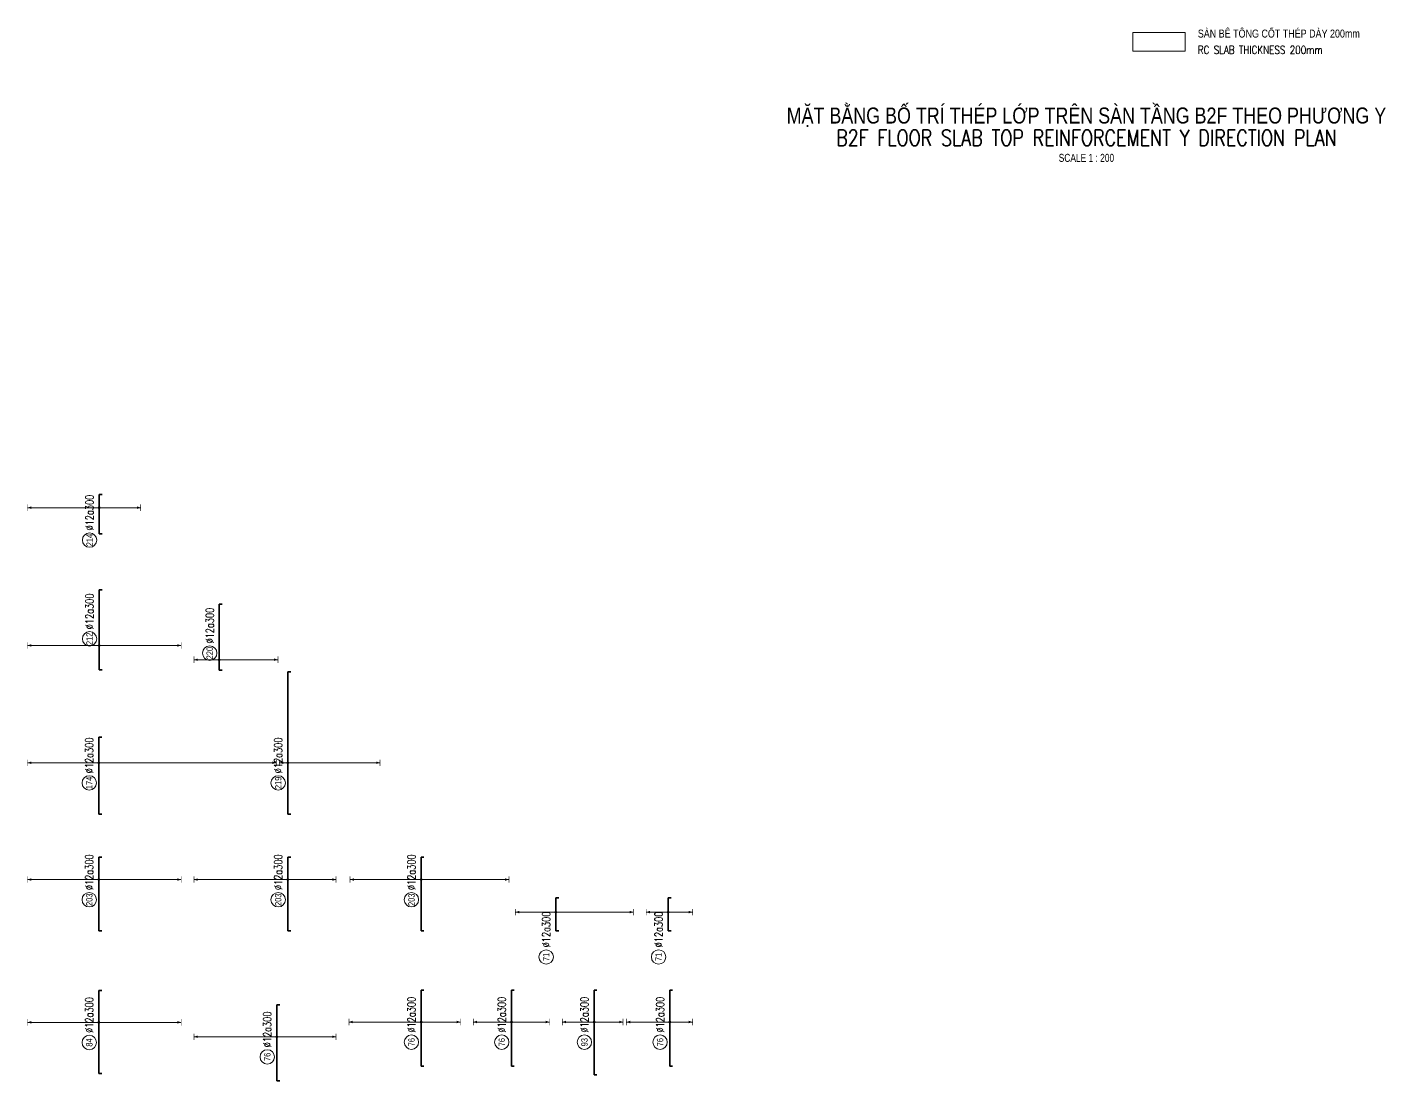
# Model space of a CAD drawing. Header units: millimetres. Extents: x -247377 to 927516, y -864259 to 155594.
# Drawn here: x 175549 to 260426, y -313570 to -247735 of the extents above; entities that cross this region are included whole.
import ezdxf
from ezdxf.enums import TextEntityAlignment as Align

# ---------------------------------------------------------------- set-up
doc = ezdxf.new("R2010")
doc.units = ezdxf.units.MM
doc.header["$MEASUREMENT"] = 0
for name, color, linetype, lineweight in [('NDC_S_ANNO', 7, 'Continuous', 20), ('NDC_S_CONTINUOUS', 3, 'Continuous', 20), ('NDC_S_DIM', 1, 'Continuous', 15), ('NDC_S_ENG TEXT', 2, 'Continuous', 20), ('NDC_S_ENG TITLE', 3, 'Continuous', 20), ('NDC_S_REBAR', 4, 'Continuous', 35), ('NDC_S_TEXT SYMBOL', 7, 'Continuous', 20), ('NDC_S_VN TEXT', 7, 'Continuous', 20), ('NDC_S_VN TITLE', 6, 'Continuous', 35)]:
    doc.layers.add(name, color=color, linetype=linetype, lineweight=lineweight)
doc.styles.add('ARIAL', font='arial.ttf', dxfattribs={"width": 0.8})
doc.styles.add('NDC_ANNO', font='', dxfattribs={"width": 0.8})
doc.styles.add('NDC_EN TXT', font='romans.shx', dxfattribs={"width": 0.8})
doc.styles.add('NDC_VIE TXT', font='arial.ttf', dxfattribs={"width": 0.8})
doc.styles.get('NDC_ANNO').set_extended_font_data('Dotum')

# ---------------------------------------------------------------- blocks, each defined once
blk = doc.blocks.new('*U429')
h = blk.add_hatch(color=6)
edge = h.paths.add_edge_path()
edge.add_arc((-2.99, 0), 0.3, 0, 360)
at = {"layer": 'NDC_S_DIM', "color": 8}
for q in [(-2.99, 22.3), (-2.99, -55.41)]:
    blk.add_line((-2.99, 0), q, dxfattribs=at)
for points in [[(-3.99, 22.3, 0.2, 0.2, 0), (-1.99, 22.3, 0, 0, 0)], [(-3.99, -55.41, 0.2, 0.2, 0), (-1.99, -55.41, 0, 0, 0)]]:
    blk.add_lwpolyline(points, format="xyseb", dxfattribs=at)
at = {"layer": 'NDC_S_DIM'}
blk.add_circle((-9.29, 3), 2.25, dxfattribs=at)
at = {"layer": 'NDC_S_DIM', "color": 6}
blk.add_circle((-2.99, 0), 0.3, dxfattribs=at)
at = {"layer": 'NDC_S_DIM', "color": 8}
for points in [[(-3.39, 21.1), (-2.99, 22.3), (-2.59, 21.1)], [(-3.39, -54.21), (-2.99, -55.41), (-2.59, -54.21)]]:
    blk.add_solid(points, dxfattribs=at)
at = {"layer": 'NDC_S_REBAR'}
for p, q in [((0, 0), (-19.01, 0)), ((-19.01, 0), (-19.01, -0.9)), ((0, 0), (4.99, 0)), ((4.99, 0), (4.99, -0.9)), ((-19.01, -0.9), (-19.01, -0.9)), ((4.99, -0.9), (4.99, -0.9))]:
    blk.add_line(p, q, dxfattribs=at)
at = {"layer": 'NDC_S_VN TEXT', "color": 3, "style": 'NDC_EN TXT', "width": 0.75}
blk.add_attdef('DKT', (-6.29, 1.75), '', height=2.5, dxfattribs=at)
at = {"layer": 'NDC_S_VN TEXT', "style": 'ARIAL', "width": 0.8}
blk.add_attdef('KHT', text='', height=2, dxfattribs=at).set_placement((-9.29, 3), align=Align.MIDDLE_CENTER)
blk = doc.blocks.new('*U430')
h = blk.add_hatch(color=6)
edge = h.paths.add_edge_path()
edge.add_arc((-11.34, 0), 0.3, 0, 360)
at = {"layer": 'NDC_S_DIM', "color": 8}
for q in [(-11.34, 22.38), (-11.34, -25.62)]:
    blk.add_line((-11.34, 0), q, dxfattribs=at)
for points in [[(-12.34, 22.38, 0.2, 0.2, 0), (-10.34, 22.38, 0, 0, 0)], [(-12.34, -25.62, 0.2, 0.2, 0), (-10.34, -25.62, 0, 0, 0)]]:
    blk.add_lwpolyline(points, format="xyseb", dxfattribs=at)
at = {"layer": 'NDC_S_DIM'}
blk.add_circle((-9.29, 3), 2.25, dxfattribs=at)
at = {"layer": 'NDC_S_DIM', "color": 6}
blk.add_circle((-11.34, 0), 0.3, dxfattribs=at)
at = {"layer": 'NDC_S_DIM', "color": 8}
for points in [[(-11.74, 21.18), (-11.34, 22.38), (-10.94, 21.18)], [(-11.74, -24.42), (-11.34, -25.62), (-10.94, -24.42)]]:
    blk.add_solid(points, dxfattribs=at)
at = {"layer": 'NDC_S_REBAR'}
for p, q in [((0, 0), (-19.01, 0)), ((-19.01, 0), (-19.01, -0.9)), ((0, 0), (5.99, 0)), ((5.99, 0), (5.99, -0.9)), ((-19.01, -0.9), (-19.01, -0.9)), ((5.99, -0.9), (5.99, -0.9))]:
    blk.add_line(p, q, dxfattribs=at)
at = {"layer": 'NDC_S_VN TEXT', "color": 3, "style": 'NDC_EN TXT', "width": 0.75}
blk.add_attdef('DKT', (-6.29, 1.75), '', height=2.5, dxfattribs=at)
at = {"layer": 'NDC_S_VN TEXT', "style": 'ARIAL', "width": 0.8}
blk.add_attdef('KHT', text='', height=2, dxfattribs=at).set_placement((-9.29, 3), align=Align.MIDDLE_CENTER)
blk = doc.blocks.new('*U431')
h = blk.add_hatch(color=6)
edge = h.paths.add_edge_path()
edge.add_arc((5.38, 0), 0.3, 0, 360)
at = {"layer": 'NDC_S_DIM', "color": 8}
for q in [(5.38, 22.38), (5.38, -12.98)]:
    blk.add_line((5.38, 0), q, dxfattribs=at)
for points in [[(4.38, 22.38, 0.2, 0.2, 0), (6.38, 22.38, 0, 0, 0)], [(4.38, -12.98, 0.2, 0.2, 0), (6.38, -12.98, 0, 0, 0)]]:
    blk.add_lwpolyline(points, format="xyseb", dxfattribs=at)
at = {"layer": 'NDC_S_DIM'}
blk.add_circle((-4.75, 3), 2.25, dxfattribs=at)
at = {"layer": 'NDC_S_DIM', "color": 6}
blk.add_circle((5.38, 0), 0.3, dxfattribs=at)
at = {"layer": 'NDC_S_DIM', "color": 8}
for points in [[(4.98, 21.18), (5.38, 22.38), (5.78, 21.18)], [(4.98, -11.78), (5.38, -12.98), (5.78, -11.78)]]:
    blk.add_solid(points, dxfattribs=at)
at = {"layer": 'NDC_S_REBAR'}
for p, q in [((0, 0), (-2.83, 0)), ((-2.83, 0), (-2.83, -0.9)), ((0, 0), (9.52, 0)), ((9.52, 0), (9.52, -0.9)), ((-2.83, -0.9), (-2.83, -0.9)), ((9.52, -0.9), (9.52, -0.9))]:
    blk.add_line(p, q, dxfattribs=at)
at = {"layer": 'NDC_S_VN TEXT', "color": 3, "style": 'NDC_EN TXT', "width": 0.75}
blk.add_attdef('DKT', (-1.75, 1.75), '', height=2.5, dxfattribs=at)
at = {"layer": 'NDC_S_VN TEXT', "style": 'ARIAL', "width": 0.8}
blk.add_attdef('KHT', text='', height=2, dxfattribs=at).set_placement((-4.75, 3), align=Align.MIDDLE_CENTER)
blk = doc.blocks.new('*U428')
h = blk.add_hatch(color=6)
edge = h.paths.add_edge_path()
edge.add_arc((-2.99, 0), 0.3, 0, 360)
at = {"layer": 'NDC_S_DIM', "color": 8}
for q in [(-2.99, 22.3), (-2.99, -25.7)]:
    blk.add_line((-2.99, 0), q, dxfattribs=at)
for points in [[(-3.99, 22.3, 0.2, 0.2, 0), (-1.99, 22.3, 0, 0, 0)], [(-3.99, -25.7, 0.2, 0.2, 0), (-1.99, -25.7, 0, 0, 0)]]:
    blk.add_lwpolyline(points, format="xyseb", dxfattribs=at)
at = {"layer": 'NDC_S_DIM'}
blk.add_circle((-9.29, 3), 2.25, dxfattribs=at)
at = {"layer": 'NDC_S_DIM', "color": 6}
blk.add_circle((-2.99, 0), 0.3, dxfattribs=at)
at = {"layer": 'NDC_S_DIM', "color": 8}
for points in [[(-3.39, 21.1), (-2.99, 22.3), (-2.59, 21.1)], [(-3.39, -24.5), (-2.99, -25.7), (-2.59, -24.5)]]:
    blk.add_solid(points, dxfattribs=at)
at = {"layer": 'NDC_S_REBAR'}
for p, q in [((0, 0), (-19.01, 0)), ((-19.01, 0), (-19.01, -0.9)), ((0, 0), (3.99, 0)), ((3.99, 0), (3.99, -0.9)), ((-19.01, -0.9), (-19.01, -0.9)), ((3.99, -0.9), (3.99, -0.9))]:
    blk.add_line(p, q, dxfattribs=at)
at = {"layer": 'NDC_S_VN TEXT', "color": 3, "style": 'NDC_EN TXT', "width": 0.75}
blk.add_attdef('DKT', (-6.29, 1.75), '', height=2.5, dxfattribs=at)
at = {"layer": 'NDC_S_VN TEXT', "style": 'ARIAL', "width": 0.8}
blk.add_attdef('KHT', text='', height=2, dxfattribs=at).set_placement((-9.29, 3), align=Align.MIDDLE_CENTER)
blk = doc.blocks.new('*U427')
h = blk.add_hatch(color=6)
edge = h.paths.add_edge_path()
edge.add_arc((-2.99, 0), 0.3, 0, 360)
at = {"layer": 'NDC_S_DIM', "color": 8}
for q in [(-2.99, 22.3), (-2.99, -25.7)]:
    blk.add_line((-2.99, 0), q, dxfattribs=at)
for points in [[(-3.99, 22.3, 0.2, 0.2, 0), (-1.99, 22.3, 0, 0, 0)], [(-3.99, -25.7, 0.2, 0.2, 0), (-1.99, -25.7, 0, 0, 0)]]:
    blk.add_lwpolyline(points, format="xyseb", dxfattribs=at)
at = {"layer": 'NDC_S_DIM'}
blk.add_circle((-9.29, 3), 2.25, dxfattribs=at)
at = {"layer": 'NDC_S_DIM', "color": 6}
blk.add_circle((-2.99, 0), 0.3, dxfattribs=at)
at = {"layer": 'NDC_S_DIM', "color": 8}
for points in [[(-3.39, 21.1), (-2.99, 22.3), (-2.59, 21.1)], [(-3.39, -24.5), (-2.99, -25.7), (-2.59, -24.5)]]:
    blk.add_solid(points, dxfattribs=at)
at = {"layer": 'NDC_S_REBAR'}
for p, q in [((0, 0), (-19.01, 0)), ((-19.01, 0), (-19.01, -0.9)), ((0, 0), (6.99, 0)), ((6.99, 0), (6.99, -0.9)), ((-19.01, -0.9), (-19.01, -0.9)), ((6.99, -0.9), (6.99, -0.9))]:
    blk.add_line(p, q, dxfattribs=at)
at = {"layer": 'NDC_S_VN TEXT', "color": 3, "style": 'NDC_EN TXT', "width": 0.75}
blk.add_attdef('DKT', (-6.29, 1.75), '', height=2.5, dxfattribs=at)
at = {"layer": 'NDC_S_VN TEXT', "style": 'ARIAL', "width": 0.8}
blk.add_attdef('KHT', text='', height=2, dxfattribs=at).set_placement((-9.29, 3), align=Align.MIDDLE_CENTER)
blk = doc.blocks.new('*U436')
h = blk.add_hatch(color=6)
edge = h.paths.add_edge_path()
edge.add_arc((-2.99, 0), 0.3, 0, 360)
at = {"layer": 'NDC_S_DIM', "color": 8}
for q in [(-2.99, 29.31), (-2.99, -15.08)]:
    blk.add_line((-2.99, 0), q, dxfattribs=at)
for points in [[(-3.99, 29.31, 0.2, 0.2, 0), (-1.99, 29.31, 0, 0, 0)], [(-3.99, -15.08, 0.2, 0.2, 0), (-1.99, -15.08, 0, 0, 0)]]:
    blk.add_lwpolyline(points, format="xyseb", dxfattribs=at)
at = {"layer": 'NDC_S_DIM'}
blk.add_circle((-9.29, 3), 2.25, dxfattribs=at)
at = {"layer": 'NDC_S_DIM', "color": 6}
blk.add_circle((-2.99, 0), 0.3, dxfattribs=at)
at = {"layer": 'NDC_S_DIM', "color": 8}
for points in [[(-3.39, 28.11), (-2.99, 29.31), (-2.59, 28.11)], [(-3.39, -13.88), (-2.99, -15.08), (-2.59, -13.88)]]:
    blk.add_solid(points, dxfattribs=at)
at = {"layer": 'NDC_S_REBAR'}
for p, q in [((0, 0), (-19.01, 0)), ((-19.01, 0), (-19.01, -0.9)), ((0, 0), (3.99, 0)), ((3.99, 0), (3.99, -0.9)), ((-19.01, -0.9), (-19.01, -0.9)), ((3.99, -0.9), (3.99, -0.9))]:
    blk.add_line(p, q, dxfattribs=at)
at = {"layer": 'NDC_S_VN TEXT', "color": 3, "style": 'NDC_EN TXT', "width": 0.75}
blk.add_attdef('DKT', (-6.29, 1.75), '', height=2.5, dxfattribs=at)
at = {"layer": 'NDC_S_VN TEXT', "style": 'ARIAL', "width": 0.8}
blk.add_attdef('KHT', text='', height=2, dxfattribs=at).set_placement((-9.29, 3), align=Align.MIDDLE_CENTER)
blk = doc.blocks.new('*U437')
h = blk.add_hatch(color=6)
edge = h.paths.add_edge_path()
edge.add_arc((-2.99, 0), 0.3, 0, 360)
at = {"layer": 'NDC_S_DIM', "color": 8}
for q in [(-2.99, 2.6), (-2.99, -28.82)]:
    blk.add_line((-2.99, 0), q, dxfattribs=at)
for points in [[(-3.99, 2.6, 0.2, 0.2, 0), (-1.99, 2.6, 0, 0, 0)], [(-3.99, -28.82, 0.2, 0.2, 0), (-1.99, -28.82, 0, 0, 0)]]:
    blk.add_lwpolyline(points, format="xyseb", dxfattribs=at)
at = {"layer": 'NDC_S_DIM'}
blk.add_circle((-9.29, 3), 2.25, dxfattribs=at)
at = {"layer": 'NDC_S_DIM', "color": 6}
blk.add_circle((-2.99, 0), 0.3, dxfattribs=at)
at = {"layer": 'NDC_S_DIM', "color": 8}
for points in [[(-3.39, 1.4), (-2.99, 2.6), (-2.59, 1.4)], [(-3.39, -27.62), (-2.99, -28.82), (-2.59, -27.62)]]:
    blk.add_solid(points, dxfattribs=at)
at = {"layer": 'NDC_S_REBAR'}
for p, q in [((0, 0), (-19.01, 0)), ((-19.01, 0), (-19.01, -0.9)), ((0, 0), (25.44, 0)), ((25.44, 0), (25.44, -0.9)), ((-19.01, -0.9), (-19.01, -0.9)), ((25.44, -0.9), (25.44, -0.9))]:
    blk.add_line(p, q, dxfattribs=at)
at = {"layer": 'NDC_S_VN TEXT', "color": 3, "style": 'NDC_EN TXT', "width": 0.75}
blk.add_attdef('DKT', (-6.29, 1.75), '', height=2.5, dxfattribs=at)
at = {"layer": 'NDC_S_VN TEXT', "style": 'ARIAL', "width": 0.8}
blk.add_attdef('KHT', text='', height=2, dxfattribs=at).set_placement((-9.29, 3), align=Align.MIDDLE_CENTER)
blk = doc.blocks.new('*U438')
h = blk.add_hatch(color=6)
edge = h.paths.add_edge_path()
edge.add_arc((-11.34, 0), 0.3, 0, 360)
at = {"layer": 'NDC_S_DIM', "color": 8}
for q in [(-11.34, 7.92), (-11.34, -18.29)]:
    blk.add_line((-11.34, 0), q, dxfattribs=at)
for points in [[(-12.34, 7.92, 0.2, 0.2, 0), (-10.34, 7.92, 0, 0, 0)], [(-12.34, -18.29, 0.2, 0.2, 0), (-10.34, -18.29, 0, 0, 0)]]:
    blk.add_lwpolyline(points, format="xyseb", dxfattribs=at)
at = {"layer": 'NDC_S_DIM'}
blk.add_circle((-9.29, 3), 2.25, dxfattribs=at)
at = {"layer": 'NDC_S_DIM', "color": 6}
blk.add_circle((-11.34, 0), 0.3, dxfattribs=at)
at = {"layer": 'NDC_S_DIM', "color": 8}
for points in [[(-11.74, 6.72), (-11.34, 7.92), (-10.94, 6.72)], [(-11.74, -17.09), (-11.34, -18.29), (-10.94, -17.09)]]:
    blk.add_solid(points, dxfattribs=at)
at = {"layer": 'NDC_S_REBAR'}
for p, q in [((0, 0), (-14.56, 0)), ((-14.56, 0), (-14.56, -0.9)), ((0, 0), (5.99, 0)), ((5.99, 0), (5.99, -0.9)), ((-14.56, -0.9), (-14.56, -0.9)), ((5.99, -0.9), (5.99, -0.9))]:
    blk.add_line(p, q, dxfattribs=at)
at = {"layer": 'NDC_S_VN TEXT', "color": 3, "style": 'NDC_EN TXT', "width": 0.75}
blk.add_attdef('DKT', (-6.29, 1.75), '', height=2.5, dxfattribs=at)
at = {"layer": 'NDC_S_VN TEXT', "style": 'ARIAL', "width": 0.8}
blk.add_attdef('KHT', text='', height=2, dxfattribs=at).set_placement((-9.29, 3), align=Align.MIDDLE_CENTER)
blk = doc.blocks.new('*U442')
h = blk.add_hatch(color=6)
edge = h.paths.add_edge_path()
edge.add_arc((-2.99, 0), 0.3, 0, 360)
at = {"layer": 'NDC_S_DIM', "color": 8}
for q in [(-2.99, 22.54), (-2.99, -12.32)]:
    blk.add_line((-2.99, 0), q, dxfattribs=at)
for points in [[(-3.99, 22.54, 0.2, 0.2, 0), (-1.99, 22.54, 0, 0, 0)], [(-3.99, -12.32, 0.2, 0.2, 0), (-1.99, -12.32, 0, 0, 0)]]:
    blk.add_lwpolyline(points, format="xyseb", dxfattribs=at)
at = {"layer": 'NDC_S_DIM'}
blk.add_circle((-9.29, 3), 2.25, dxfattribs=at)
at = {"layer": 'NDC_S_DIM', "color": 6}
blk.add_circle((-2.99, 0), 0.3, dxfattribs=at)
at = {"layer": 'NDC_S_DIM', "color": 8}
for points in [[(-3.39, 21.34), (-2.99, 22.54), (-2.59, 21.34)], [(-3.39, -11.12), (-2.99, -12.32), (-2.59, -11.12)]]:
    blk.add_solid(points, dxfattribs=at)
at = {"layer": 'NDC_S_REBAR'}
for p, q in [((0, 0), (-16.76, 0)), ((-16.76, 0), (-16.76, -0.9)), ((0, 0), (6.99, 0)), ((6.99, 0), (6.99, -0.9)), ((-16.76, -0.9), (-16.76, -0.9)), ((6.99, -0.9), (6.99, -0.9))]:
    blk.add_line(p, q, dxfattribs=at)
at = {"layer": 'NDC_S_VN TEXT', "color": 3, "style": 'NDC_EN TXT', "width": 0.75}
blk.add_attdef('DKT', (-6.29, 1.75), '', height=2.5, dxfattribs=at)
at = {"layer": 'NDC_S_VN TEXT', "style": 'ARIAL', "width": 0.8}
blk.add_attdef('KHT', text='', height=2, dxfattribs=at).set_placement((-9.29, 3), align=Align.MIDDLE_CENTER)
blk = doc.blocks.new('*U443')
h = blk.add_hatch(color=6)
edge = h.paths.add_edge_path()
edge.add_arc((-2.99, 0), 0.3, 0, 360)
at = {"layer": 'NDC_S_DIM', "color": 8}
for q in [(-2.99, 22.18), (-2.99, -27.44)]:
    blk.add_line((-2.99, 0), q, dxfattribs=at)
for points in [[(-3.99, 22.18, 0.2, 0.2, 0), (-1.99, 22.18, 0, 0, 0)], [(-3.99, -27.44, 0.2, 0.2, 0), (-1.99, -27.44, 0, 0, 0)]]:
    blk.add_lwpolyline(points, format="xyseb", dxfattribs=at)
at = {"layer": 'NDC_S_DIM'}
blk.add_circle((-9.29, 3), 2.25, dxfattribs=at)
at = {"layer": 'NDC_S_DIM', "color": 6}
blk.add_circle((-2.99, 0), 0.3, dxfattribs=at)
at = {"layer": 'NDC_S_DIM', "color": 8}
for points in [[(-3.39, 20.98), (-2.99, 22.18), (-2.59, 20.98)], [(-3.39, -26.24), (-2.99, -27.44), (-2.59, -26.24)]]:
    blk.add_solid(points, dxfattribs=at)
at = {"layer": 'NDC_S_REBAR'}
for p, q in [((0, 0), (-19.01, 0)), ((-19.01, 0), (-19.01, -0.9)), ((0, 0), (3.99, 0)), ((3.99, 0), (3.99, -0.9)), ((-19.01, -0.9), (-19.01, -0.9)), ((3.99, -0.9), (3.99, -0.9))]:
    blk.add_line(p, q, dxfattribs=at)
at = {"layer": 'NDC_S_VN TEXT', "color": 3, "style": 'NDC_EN TXT', "width": 0.75}
blk.add_attdef('DKT', (-6.29, 1.75), '', height=2.5, dxfattribs=at)
at = {"layer": 'NDC_S_VN TEXT', "style": 'ARIAL', "width": 0.8}
blk.add_attdef('KHT', text='', height=2, dxfattribs=at).set_placement((-9.29, 3), align=Align.MIDDLE_CENTER)
blk = doc.blocks.new('*U444')
h = blk.add_hatch(color=6)
edge = h.paths.add_edge_path()
edge.add_arc((-2.99, 0), 0.3, 0, 360)
at = {"layer": 'NDC_S_DIM', "color": 8}
for q in [(-2.99, 11.89), (-2.99, -11.91)]:
    blk.add_line((-2.99, 0), q, dxfattribs=at)
for points in [[(-3.99, 11.89, 0.2, 0.2, 0), (-1.99, 11.89, 0, 0, 0)], [(-3.99, -11.91, 0.2, 0.2, 0), (-1.99, -11.91, 0, 0, 0)]]:
    blk.add_lwpolyline(points, format="xyseb", dxfattribs=at)
at = {"layer": 'NDC_S_DIM'}
blk.add_circle((-9.29, 3), 2.25, dxfattribs=at)
at = {"layer": 'NDC_S_DIM', "color": 6}
blk.add_circle((-2.99, 0), 0.3, dxfattribs=at)
at = {"layer": 'NDC_S_DIM', "color": 8}
for points in [[(-3.39, 10.69), (-2.99, 11.89), (-2.59, 10.69)], [(-3.39, -10.71), (-2.99, -11.91), (-2.59, -10.71)]]:
    blk.add_solid(points, dxfattribs=at)
at = {"layer": 'NDC_S_REBAR'}
for p, q in [((0, 0), (-16.76, 0)), ((-16.76, 0), (-16.76, -0.9)), ((0, 0), (6.99, 0)), ((6.99, 0), (6.99, -0.9)), ((-16.76, -0.9), (-16.76, -0.9)), ((6.99, -0.9), (6.99, -0.9))]:
    blk.add_line(p, q, dxfattribs=at)
at = {"layer": 'NDC_S_VN TEXT', "color": 3, "style": 'NDC_EN TXT', "width": 0.75}
blk.add_attdef('DKT', (-6.29, 1.75), '', height=2.5, dxfattribs=at)
at = {"layer": 'NDC_S_VN TEXT', "style": 'ARIAL', "width": 0.8}
blk.add_attdef('KHT', text='', height=2, dxfattribs=at).set_placement((-9.29, 3), align=Align.MIDDLE_CENTER)
blk = doc.blocks.new('*U445')
h = blk.add_hatch(color=6)
edge = h.paths.add_edge_path()
edge.add_arc((-2.99, 0), 0.3, 0, 360)
at = {"layer": 'NDC_S_DIM', "color": 8}
for q in [(-2.99, 13.54), (-2.99, -7.16)]:
    blk.add_line((-2.99, 0), q, dxfattribs=at)
for points in [[(-3.99, 13.54, 0.2, 0.2, 0), (-1.99, 13.54, 0, 0, 0)], [(-3.99, -7.16, 0.2, 0.2, 0), (-1.99, -7.16, 0, 0, 0)]]:
    blk.add_lwpolyline(points, format="xyseb", dxfattribs=at)
at = {"layer": 'NDC_S_DIM'}
blk.add_circle((-9.29, 3), 2.25, dxfattribs=at)
at = {"layer": 'NDC_S_DIM', "color": 6}
blk.add_circle((-2.99, 0), 0.3, dxfattribs=at)
at = {"layer": 'NDC_S_DIM', "color": 8}
for points in [[(-3.39, 12.34), (-2.99, 13.54), (-2.59, 12.34)], [(-3.39, -5.96), (-2.99, -7.16), (-2.59, -5.96)]]:
    blk.add_solid(points, dxfattribs=at)
at = {"layer": 'NDC_S_REBAR'}
for p, q in [((0, 0), (-16.76, 0)), ((-16.76, 0), (-16.76, -0.9)), ((0, 0), (6.99, 0)), ((6.99, 0), (6.99, -0.9)), ((-16.76, -0.9), (-16.76, -0.9)), ((6.99, -0.9), (6.99, -0.9))]:
    blk.add_line(p, q, dxfattribs=at)
at = {"layer": 'NDC_S_VN TEXT', "color": 3, "style": 'NDC_EN TXT', "width": 0.75}
blk.add_attdef('DKT', (-6.29, 1.75), '', height=2.5, dxfattribs=at)
at = {"layer": 'NDC_S_VN TEXT', "style": 'ARIAL', "width": 0.8}
blk.add_attdef('KHT', text='', height=2, dxfattribs=at).set_placement((-9.29, 3), align=Align.MIDDLE_CENTER)
blk = doc.blocks.new('*U446')
h = blk.add_hatch(color=6)
edge = h.paths.add_edge_path()
edge.add_arc((-2.99, 0), 0.3, 0, 360)
at = {"layer": 'NDC_S_DIM', "color": 8}
for q in [(-2.99, 12.61), (-2.99, -24.23)]:
    blk.add_line((-2.99, 0), q, dxfattribs=at)
for points in [[(-3.99, 12.61, 0.2, 0.2, 0), (-1.99, 12.61, 0, 0, 0)], [(-3.99, -24.23, 0.2, 0.2, 0), (-1.99, -24.23, 0, 0, 0)]]:
    blk.add_lwpolyline(points, format="xyseb", dxfattribs=at)
at = {"layer": 'NDC_S_DIM'}
blk.add_circle((-17.01, 3), 2.25, dxfattribs=at)
at = {"layer": 'NDC_S_DIM', "color": 6}
blk.add_circle((-2.99, 0), 0.3, dxfattribs=at)
at = {"layer": 'NDC_S_DIM', "color": 8}
for points in [[(-3.39, 11.41), (-2.99, 12.61), (-2.59, 11.41)], [(-3.39, -23.03), (-2.99, -24.23), (-2.59, -23.03)]]:
    blk.add_solid(points, dxfattribs=at)
at = {"layer": 'NDC_S_REBAR'}
for p, q in [((0, 0), (-8.85, 0)), ((-8.85, 0), (-8.85, -0.9)), ((0, 0), (1.5, 0)), ((1.5, 0), (1.5, -0.9)), ((-8.85, -0.9), (-8.85, -0.9)), ((1.5, -0.9), (1.5, -0.9))]:
    blk.add_line(p, q, dxfattribs=at)
at = {"layer": 'NDC_S_VN TEXT', "color": 3, "style": 'NDC_EN TXT', "width": 0.75}
blk.add_attdef('DKT', (-14.01, 1.75), '', height=2.5, dxfattribs=at)
at = {"layer": 'NDC_S_VN TEXT', "style": 'ARIAL', "width": 0.8}
blk.add_attdef('KHT', text='', height=2, dxfattribs=at).set_placement((-17.01, 3), align=Align.MIDDLE_CENTER)
blk = doc.blocks.new('*U447')
h = blk.add_hatch(color=6)
edge = h.paths.add_edge_path()
edge.add_arc((-2.99, 0), 0.3, 0, 360)
at = {"layer": 'NDC_S_DIM', "color": 8}
for q in [(-2.99, 6.89), (-2.99, -7.61)]:
    blk.add_line((-2.99, 0), q, dxfattribs=at)
for points in [[(-3.99, 6.89, 0.2, 0.2, 0), (-1.99, 6.89, 0, 0, 0)], [(-3.99, -7.61, 0.2, 0.2, 0), (-1.99, -7.61, 0, 0, 0)]]:
    blk.add_lwpolyline(points, format="xyseb", dxfattribs=at)
at = {"layer": 'NDC_S_DIM'}
blk.add_circle((-17.01, 3), 2.25, dxfattribs=at)
at = {"layer": 'NDC_S_DIM', "color": 6}
blk.add_circle((-2.99, 0), 0.3, dxfattribs=at)
at = {"layer": 'NDC_S_DIM', "color": 8}
for points in [[(-3.39, 5.69), (-2.99, 6.89), (-2.59, 5.69)], [(-3.39, -6.41), (-2.99, -7.61), (-2.59, -6.41)]]:
    blk.add_solid(points, dxfattribs=at)
at = {"layer": 'NDC_S_REBAR'}
for p, q in [((0, 0), (-8.85, 0)), ((-8.85, 0), (-8.85, -0.9)), ((0, 0), (1.5, 0)), ((1.5, 0), (1.5, -0.9)), ((-8.85, -0.9), (-8.85, -0.9)), ((1.5, -0.9), (1.5, -0.9))]:
    blk.add_line(p, q, dxfattribs=at)
at = {"layer": 'NDC_S_VN TEXT', "color": 3, "style": 'NDC_EN TXT', "width": 0.75}
blk.add_attdef('DKT', (-14.01, 1.75), '', height=2.5, dxfattribs=at)
at = {"layer": 'NDC_S_VN TEXT', "style": 'ARIAL', "width": 0.8}
blk.add_attdef('KHT', text='', height=2, dxfattribs=at).set_placement((-17.01, 3), align=Align.MIDDLE_CENTER)
blk = doc.blocks.new('Drawing name_symbol')
at = {"layer": 'NDC_S_ENG TITLE', "style": 'NDC_EN TXT', "width": 0.8}
blk.add_attdef('SECTDET1', text='', height=5, dxfattribs=at).set_placement((0, 1.01), align=Align.CENTER)
at = {"layer": 'NDC_S_TEXT SYMBOL', "lineweight": 25, "style": 'NDC_ANNO', "width": 0.8}
blk.add_attdef('SSCALE', text='', height=2.5, dxfattribs=at).set_placement((0, -4), align=Align.CENTER)
at = {"layer": 'NDC_S_VN TITLE', "style": 'NDC_VIE TXT', "width": 0.8}
blk.add_attdef('SECTDET2', text='', height=5, dxfattribs=at).set_placement((0, 7.97), align=Align.CENTER)
blk = doc.blocks.new('*U892')
h = blk.add_hatch(color=6)
edge = h.paths.add_edge_path()
edge.add_arc((-2.99, 0), 0.3, 0, 360)
at = {"layer": 'NDC_S_DIM', "color": 8}
for q in [(-2.99, 9.91), (-2.99, -9.09)]:
    blk.add_line((-2.99, 0), q, dxfattribs=at)
for points in [[(-3.99, 9.91, 0.2, 0.2, 0), (-1.99, 9.91, 0, 0, 0)], [(-3.99, -9.09, 0.2, 0.2, 0), (-1.99, -9.09, 0, 0, 0)]]:
    blk.add_lwpolyline(points, format="xyseb", dxfattribs=at)
at = {"layer": 'NDC_S_DIM'}
blk.add_circle((-9.29, 3), 2.25, dxfattribs=at)
at = {"layer": 'NDC_S_DIM', "color": 6}
blk.add_circle((-2.99, 0), 0.3, dxfattribs=at)
at = {"layer": 'NDC_S_DIM', "color": 8}
for points in [[(-3.39, 8.71), (-2.99, 9.91), (-2.59, 8.71)], [(-3.39, -7.89), (-2.99, -9.09), (-2.59, -7.89)]]:
    blk.add_solid(points, dxfattribs=at)
at = {"layer": 'NDC_S_REBAR'}
for p, q in [((0, 0), (-19.51, 0)), ((-19.51, 0), (-19.51, -0.9)), ((0, 0), (6.99, 0)), ((6.99, 0), (6.99, -0.9)), ((-19.51, -0.9), (-19.51, -0.9)), ((6.99, -0.9), (6.99, -0.9))]:
    blk.add_line(p, q, dxfattribs=at)
at = {"layer": 'NDC_S_VN TEXT', "color": 3, "style": 'NDC_EN TXT', "width": 0.75}
blk.add_attdef('DKT', (-6.29, 1.75), '', height=2.5, dxfattribs=at)
at = {"layer": 'NDC_S_VN TEXT', "style": 'ARIAL', "width": 0.8}
blk.add_attdef('KHT', text='', height=2, dxfattribs=at).set_placement((-9.29, 3), align=Align.MIDDLE_CENTER)
blk = doc.blocks.new('*U893')
h = blk.add_hatch(color=6)
edge = h.paths.add_edge_path()
edge.add_arc((-2.99, 0), 0.3, 0, 360)
at = {"layer": 'NDC_S_DIM', "color": 8}
for q in [(-2.99, 25.9), (-2.99, -18.5)]:
    blk.add_line((-2.99, 0), q, dxfattribs=at)
for points in [[(-3.99, 25.9, 0.2, 0.2, 0), (-1.99, 25.9, 0, 0, 0)], [(-3.99, -18.5, 0.2, 0.2, 0), (-1.99, -18.5, 0, 0, 0)]]:
    blk.add_lwpolyline(points, format="xyseb", dxfattribs=at)
at = {"layer": 'NDC_S_DIM'}
blk.add_circle((-9.29, 3), 2.25, dxfattribs=at)
at = {"layer": 'NDC_S_DIM', "color": 6}
blk.add_circle((-2.99, 0), 0.3, dxfattribs=at)
at = {"layer": 'NDC_S_DIM', "color": 8}
for points in [[(-3.39, 24.7), (-2.99, 25.9), (-2.59, 24.7)], [(-3.39, -17.3), (-2.99, -18.5), (-2.59, -17.3)]]:
    blk.add_solid(points, dxfattribs=at)
at = {"layer": 'NDC_S_REBAR'}
for p, q in [((0, 0), (-16.76, 0)), ((-16.76, 0), (-16.76, -0.9)), ((0, 0), (6.99, 0)), ((6.99, 0), (6.99, -0.9)), ((-16.76, -0.9), (-16.76, -0.9)), ((6.99, -0.9), (6.99, -0.9))]:
    blk.add_line(p, q, dxfattribs=at)
at = {"layer": 'NDC_S_VN TEXT', "color": 3, "style": 'NDC_EN TXT', "width": 0.75}
blk.add_attdef('DKT', (-6.29, 1.75), '', height=2.5, dxfattribs=at)
at = {"layer": 'NDC_S_VN TEXT', "style": 'ARIAL', "width": 0.8}
blk.add_attdef('KHT', text='', height=2, dxfattribs=at).set_placement((-9.29, 3), align=Align.MIDDLE_CENTER)

msp = doc.modelspace()

# ---------------------------------------------------------------- linework, layer by layer
at = {"layer": 'NDC_S_CONTINUOUS'}
msp.add_lwpolyline([(244622, -248075.1), (247899.8, -248075.1), (247899.8, -249227.3), (244622, -249227.3)], close=True, dxfattribs=at)

# ---------------------------------------------------------------- block references
at = {"xscale": 200, "yscale": 200, "zscale": 200, "rotation": 90}
for name, p, values in [('*U431', (180045.3, -278834), {'KHT': '214', 'DKT': '%%C12a300'}), ('*U430', (180045.3, -284097.1), {'KHT': '212', 'DKT': '%%C12a300'}), ('*U438', (187552.5, -284988.9), {'KHT': '220', 'DKT': '%%C12a300'}), ('*U437', (191830.8, -293097.1), {'KHT': '219', 'DKT': '%%C12a300'}), ('*U429', (180028.6, -293097.1), {'KHT': '174', 'DKT': '%%C12a300'}), ('*U428', (180028.6, -300397.1), {'KHT': '203', 'DKT': '%%C12a300'}), ('*U436', (191830.8, -300397.1), {'KHT': '203', 'DKT': '%%C12a300'}), ('*U443', (200155.6, -300397.1), {'KHT': '203', 'DKT': '%%C12a300'}), ('*U446', (208572.5, -302429.8), {'KHT': '71', 'DKT': '%%C12a300'}), ('*U447', (215597, -302429.8), {'KHT': '71', 'DKT': '%%C12a300'}), ('*U427', (180028.6, -309317.7), {'KHT': '84', 'DKT': '%%C12a300'}), ('*U442', (200155.6, -309297.1), {'KHT': '76', 'DKT': '%%C12a300'}), ('*U444', (205797.2, -309297.1), {'KHT': '76', 'DKT': '%%C12a300'}), ('*U892', (210961.1, -309297.1), {'KHT': '93', 'DKT': '%%C12a300'}), ('*U445', (215687.6, -309297.1), {'KHT': '76', 'DKT': '%%C12a300'}), ('*U893', (191148, -310217.5), {'KHT': '76', 'DKT': '%%C12a300'})]:
    msp.add_blockref(name, p, dxfattribs=at).add_auto_attribs(values)
at = {"layer": 'NDC_S_ANNO', "xscale": 200, "yscale": 200, "zscale": 200}
msp.add_blockref('Drawing name_symbol', (241723.7, -255349.9), dxfattribs=at).add_auto_attribs({'SECTDET1': 'B2F FLOOR SLAB TOP REINFORCEMENT Y DIRECTION PLAN', 'SECTDET2': 'MẶT BẰNG BỐ TRÍ THÉP LỚP TRÊN SÀN TẦNG B2F THEO PHƯƠNG Y', 'SSCALE': 'SCALE 1 : 200'})

# ---------------------------------------------------------------- texts
at = {"layer": 'NDC_S_ENG TEXT', "insert": (248681, -248904.3), "char_height": 500, "attachment_point": 1, "line_spacing_factor": 0.7, "style": 'NDC_EN TXT'}
msp.add_mtext_dynamic_manual_height_columns('RC SLAB THICKNESS 200mm', width=14868.7, gutter_width=13.3, heights=[0], dxfattribs=at)
at = {"layer": 'NDC_S_VN TEXT', "insert": (248681, -247886.3), "char_height": 500, "attachment_point": 1, "style": 'NDC_VIE TXT'}
msp.add_mtext_dynamic_manual_height_columns('SÀN BÊ TÔNG CỐT THÉP DÀY 200mm', width=11314.276, gutter_width=13.3, heights=[0], dxfattribs=at)

doc.saveas('drawing.dxf')
